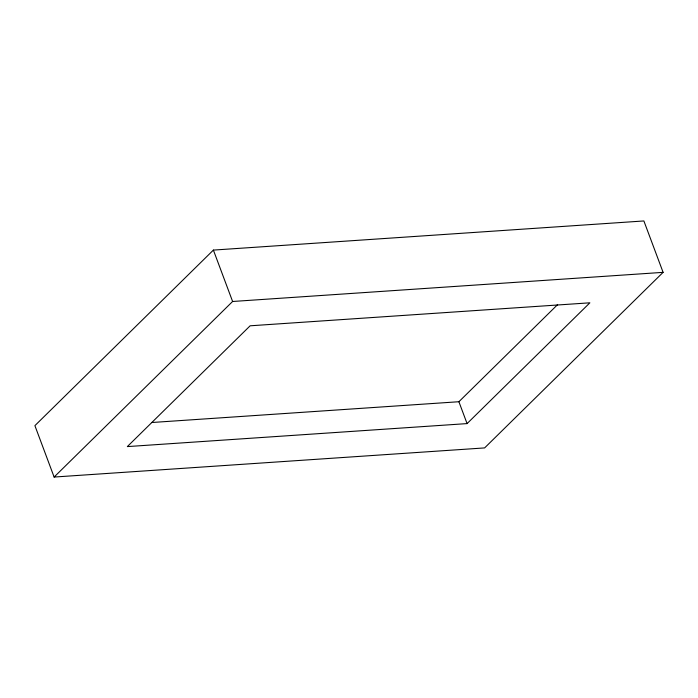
<?xml version="1.0" encoding="UTF-8"?>
<svg xmlns="http://www.w3.org/2000/svg" width="698" height="698" viewBox="0 0 698 698"><rect width="100%" height="100%" fill="white"/><g stroke="black" fill="none" stroke-linecap="round" stroke-linejoin="round"><path stroke-width="1.05" d="M213.387 250.085L34.9 425.649L54.121 477.048L484.613 447.915L663.1 272.351L643.879 220.952L213.387 250.085L232.609 301.484L54.121 477.048M557.606 304.625L458.9 401.725L151.51 422.526M467.075 423.599L589.88 302.81L250.137 325.8L127.333 446.598L467.075 423.599L458.787 401.429M232.609 301.484L663.1 272.351"/></g></svg>
